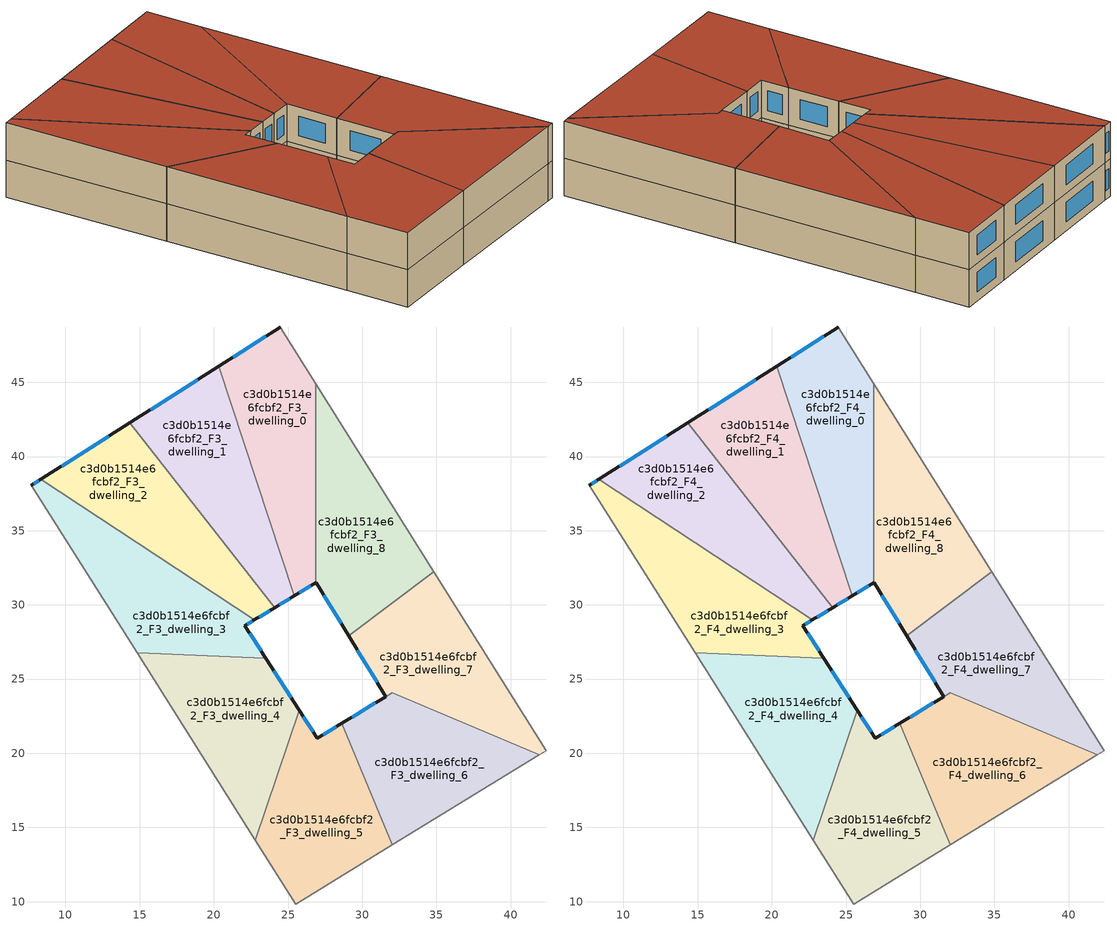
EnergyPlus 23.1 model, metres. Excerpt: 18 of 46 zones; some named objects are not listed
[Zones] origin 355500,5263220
c3d0b1514e6fcbf2_F3_dwelling_0
 floor to c3d0b1514e6fcbf2_F2_dwelling_0 (EU_floor_Construction): 24.49,48.73 26.88,44.92 26.88,31.48 25.43,30.61 20.33,46.09 z9
 wall outside (EU_wall_Construction): 25.43,30.61 26.88,31.48 / 24.49,48.73 20.33,46.09 z9:12
 wall to c3d0b1514e6fcbf2_F3_dwelling_8 (EU_wall_Construction): 26.88,31.48 26.88,44.92 z9:12
 wall to c3d0b1514e6fcbf2_F3_dwelling_1 (EU_wall_Construction): 20.33,46.09 25.43,30.61 z9:12
 wall adiabatic (EU_wall_Construction): 26.88,44.92 24.49,48.73 z9:12
 window (EU_Window_Construction): 25.77,30.82 26.54,31.28 / 23.51,48.11 21.31,46.71 z9.7:11.3
c3d0b1514e6fcbf2_F3_dwelling_1
 floor to c3d0b1514e6fcbf2_F2_dwelling_1 (EU_floor_Construction): 20.33,46.09 25.43,30.61 24.09,29.81 14.34,42.28 z9
 wall outside (EU_wall_Construction): 24.09,29.81 25.43,30.61 / 20.33,46.09 14.34,42.28 z9:12
 wall to c3d0b1514e6fcbf2_F3_dwelling_2 (EU_wall_Construction): 14.34,42.28 24.09,29.81 z9:12
 window (EU_Window_Construction): 24.41,30 25.12,30.42 / 18.92,45.19 15.74,43.17 z9.7:11.3
c3d0b1514e6fcbf2_F3_dwelling_2
 floor to c3d0b1514e6fcbf2_F2_dwelling_2 (EU_floor_Construction): 14.34,42.28 24.09,29.81 22.72,28.98 8.34,38.46 z9
 wall outside (EU_wall_Construction): 22.72,28.98 24.09,29.81 / 14.34,42.28 8.34,38.46 z9:12
 wall to c3d0b1514e6fcbf2_F3_dwelling_3 (EU_wall_Construction): 8.34,38.46 22.72,28.98 z9:12
 window (EU_Window_Construction): 23.05,29.18 23.77,29.61 / 12.93,41.38 9.74,39.36 z9.7:11.3
c3d0b1514e6fcbf2_F3_dwelling_3
 floor to c3d0b1514e6fcbf2_F2_dwelling_3 (EU_floor_Construction): 22.72,28.98 22.1,28.61 23.51,26.4 14.82,26.78 7.71,38.06 8.34,38.46 z9
 wall outside (EU_wall_Construction): 23.51,26.4 22.1,28.61 22.72,28.98 / 8.34,38.46 7.71,38.06 z9:12
 wall to c3d0b1514e6fcbf2_F3_dwelling_4 (EU_wall_Construction): 14.82,26.78 23.51,26.4 z9:12
 wall adiabatic (EU_wall_Construction): 7.71,38.06 14.82,26.78 z9:12
 window (EU_Window_Construction): 22.25,28.7 22.58,28.9 / 23.18,26.92 22.43,28.09 / 8.19,38.37 7.85,38.15 z9.7:11.3
c3d0b1514e6fcbf2_F3_dwelling_4
 floor to c3d0b1514e6fcbf2_F2_dwelling_4 (EU_floor_Construction): 23.51,26.4 25.75,22.91 22.8,14.13 14.82,26.78 z9
 wall outside (EU_wall_Construction): 25.75,22.91 23.51,26.4 z9:12
 wall to c3d0b1514e6fcbf2_F3_dwelling_5 (EU_wall_Construction): 22.8,14.13 25.75,22.91 z9:12
 wall adiabatic (EU_wall_Construction): 14.82,26.78 22.8,14.13 z9:12
 window (EU_Window_Construction): 25.23,23.73 24.04,25.58 z9.7:11.3
c3d0b1514e6fcbf2_F3_dwelling_5
 floor to c3d0b1514e6fcbf2_F2_dwelling_5 (EU_floor_Construction): 28.63,22.02 32.03,13.83 25.51,9.84 22.8,14.13 25.75,22.91 26.97,21 z9
 wall outside (EU_wall_Construction): 28.63,22.02 26.97,21 25.75,22.91 z9:12
 wall to c3d0b1514e6fcbf2_F3_dwelling_6 (EU_wall_Construction): 32.03,13.83 28.63,22.02 z9:12
 wall adiabatic (EU_wall_Construction): 22.8,14.13 25.51,9.84 32.03,13.83 z9:12
 window (EU_Window_Construction): 26.69,21.45 26.04,22.46 / 28.24,21.78 27.36,21.24 z9.7:11.3
c3d0b1514e6fcbf2_F3_dwelling_6
 floor to c3d0b1514e6fcbf2_F2_dwelling_6 (EU_floor_Construction): 41.95,19.89 32.03,13.83 28.63,22.02 31.59,23.82 32.02,24.08 z9
 wall outside (EU_wall_Construction): 31.59,23.82 28.63,22.02 z9:12
 wall adiabatic (EU_wall_Construction): 32.03,13.83 41.95,19.89 z9:12
 wall to c3d0b1514e6fcbf2_F3_dwelling_7 (EU_wall_Construction): 41.95,19.89 32.02,24.08 31.59,23.82 z9:12
 window (EU_Window_Construction): 30.9,23.4 29.33,22.44 z9.7:11.3
c3d0b1514e6fcbf2_F3_dwelling_7
 floor to c3d0b1514e6fcbf2_F2_dwelling_7 (EU_floor_Construction): 34.83,32.23 42.39,20.17 41.95,19.89 32.02,24.08 31.59,23.82 29.09,27.92 z9
 wall outside (EU_wall_Construction): 29.09,27.92 31.59,23.82 z9:12
 wall to c3d0b1514e6fcbf2_F3_dwelling_8 (EU_wall_Construction): 34.83,32.23 29.09,27.92 z9:12
 wall adiabatic (EU_wall_Construction): 41.95,19.89 42.39,20.17 34.83,32.23 z9:12
 window (EU_Window_Construction): 29.67,26.95 31.01,24.78 z9.7:11.3
c3d0b1514e6fcbf2_F3_dwelling_8
 floor to c3d0b1514e6fcbf2_F2_dwelling_8 (EU_floor_Construction): 26.88,44.92 34.83,32.23 29.09,27.92 26.89,31.49 26.88,31.48 z9
 wall outside (EU_wall_Construction): 26.88,31.48 26.89,31.49 29.09,27.92 z9:12
 wall adiabatic (EU_wall_Construction): 34.83,32.23 26.88,44.92 z9:12
 window (EU_Window_Construction): 27.41,30.65 28.57,28.75 z9.7:11.3
c3d0b1514e6fcbf2_F4_dwelling_0
 floor to c3d0b1514e6fcbf2_F3_dwelling_0 (EU_floor_Construction): 24.49,48.73 26.88,44.92 26.88,31.48 25.43,30.61 20.33,46.09 z12
 wall outside (EU_wall_Construction): 25.43,30.61 26.88,31.48 / 24.49,48.73 20.33,46.09 z12:15
 wall to c3d0b1514e6fcbf2_F4_dwelling_8 (EU_wall_Construction): 26.88,31.48 26.88,44.92 z12:15
 wall to c3d0b1514e6fcbf2_F4_dwelling_1 (EU_wall_Construction): 20.33,46.09 25.43,30.61 z12:15
 wall adiabatic (EU_wall_Construction): 26.88,44.92 24.49,48.73 z12:15
 window (EU_Window_Construction): 25.77,30.82 26.54,31.28 / 23.51,48.11 21.31,46.71 z12.7:14.3
 roof outside (EU_roof_Construction): 26.88,31.48 26.88,44.92 24.49,48.73 20.33,46.09 25.43,30.61 z15
c3d0b1514e6fcbf2_F4_dwelling_1
 floor to c3d0b1514e6fcbf2_F3_dwelling_1 (EU_floor_Construction): 20.33,46.09 25.43,30.61 24.09,29.81 14.34,42.28 z12
 wall outside (EU_wall_Construction): 24.09,29.81 25.43,30.61 / 20.33,46.09 14.34,42.28 z12:15
 wall to c3d0b1514e6fcbf2_F4_dwelling_2 (EU_wall_Construction): 14.34,42.28 24.09,29.81 z12:15
 window (EU_Window_Construction): 24.41,30 25.12,30.42 / 18.92,45.19 15.74,43.17 z12.7:14.3
 roof outside (EU_roof_Construction): 25.43,30.61 20.33,46.09 14.34,42.28 24.09,29.81 z15
c3d0b1514e6fcbf2_F4_dwelling_2
 floor to c3d0b1514e6fcbf2_F3_dwelling_2 (EU_floor_Construction): 14.34,42.28 24.09,29.81 22.72,28.98 8.34,38.46 z12
 wall outside (EU_wall_Construction): 22.72,28.98 24.09,29.81 / 14.34,42.28 8.34,38.46 z12:15
 wall to c3d0b1514e6fcbf2_F4_dwelling_3 (EU_wall_Construction): 8.34,38.46 22.72,28.98 z12:15
 window (EU_Window_Construction): 23.05,29.18 23.77,29.61 / 12.93,41.38 9.74,39.36 z12.7:14.3
 roof outside (EU_roof_Construction): 24.09,29.81 14.34,42.28 8.34,38.46 22.72,28.98 z15
c3d0b1514e6fcbf2_F4_dwelling_3
 floor to c3d0b1514e6fcbf2_F3_dwelling_3 (EU_floor_Construction): 22.72,28.98 22.1,28.61 23.51,26.4 14.82,26.78 7.71,38.06 8.34,38.46 z12
 wall outside (EU_wall_Construction): 23.51,26.4 22.1,28.61 22.72,28.98 / 8.34,38.46 7.71,38.06 z12:15
 wall to c3d0b1514e6fcbf2_F4_dwelling_4 (EU_wall_Construction): 14.82,26.78 23.51,26.4 z12:15
 wall adiabatic (EU_wall_Construction): 7.71,38.06 14.82,26.78 z12:15
 window (EU_Window_Construction): 22.25,28.7 22.58,28.9 / 23.18,26.92 22.43,28.09 / 8.19,38.37 7.85,38.15 z12.7:14.3
 roof outside (EU_roof_Construction): 23.51,26.4 22.1,28.61 22.72,28.98 8.34,38.46 7.71,38.06 14.82,26.78 z15
c3d0b1514e6fcbf2_F4_dwelling_4
 floor to c3d0b1514e6fcbf2_F3_dwelling_4 (EU_floor_Construction): 23.51,26.4 25.75,22.91 22.8,14.13 14.82,26.78 z12
 wall outside (EU_wall_Construction): 25.75,22.91 23.51,26.4 z12:15
 wall to c3d0b1514e6fcbf2_F4_dwelling_5 (EU_wall_Construction): 22.8,14.13 25.75,22.91 z12:15
 wall adiabatic (EU_wall_Construction): 14.82,26.78 22.8,14.13 z12:15
 window (EU_Window_Construction): 25.23,23.73 24.04,25.58 z12.7:14.3
 roof outside (EU_roof_Construction): 22.8,14.13 25.75,22.91 23.51,26.4 14.82,26.78 z15
c3d0b1514e6fcbf2_F4_dwelling_5
 floor to c3d0b1514e6fcbf2_F3_dwelling_5 (EU_floor_Construction): 28.63,22.02 32.03,13.83 25.51,9.84 22.8,14.13 25.75,22.91 26.97,21 z12
 wall outside (EU_wall_Construction): 28.63,22.02 26.97,21 25.75,22.91 z12:15
 wall to c3d0b1514e6fcbf2_F4_dwelling_6 (EU_wall_Construction): 32.03,13.83 28.63,22.02 z12:15
 wall adiabatic (EU_wall_Construction): 22.8,14.13 25.51,9.84 32.03,13.83 z12:15
 window (EU_Window_Construction): 26.69,21.45 26.04,22.46 / 28.24,21.78 27.36,21.24 z12.7:14.3
 roof outside (EU_roof_Construction): 32.03,13.83 28.63,22.02 26.97,21 25.75,22.91 22.8,14.13 25.51,9.84 z15
c3d0b1514e6fcbf2_F4_dwelling_6
 floor to c3d0b1514e6fcbf2_F3_dwelling_6 (EU_floor_Construction): 41.95,19.89 32.03,13.83 28.63,22.02 31.59,23.82 32.02,24.08 z12
 wall outside (EU_wall_Construction): 31.59,23.82 28.63,22.02 z12:15
 wall adiabatic (EU_wall_Construction): 32.03,13.83 41.95,19.89 z12:15
 wall to c3d0b1514e6fcbf2_F4_dwelling_7 (EU_wall_Construction): 41.95,19.89 32.02,24.08 31.59,23.82 z12:15
 window (EU_Window_Construction): 30.9,23.4 29.33,22.44 z12.7:14.3
 roof outside (EU_roof_Construction): 41.95,19.89 32.02,24.08 31.59,23.82 28.63,22.02 32.03,13.83 z15
c3d0b1514e6fcbf2_F4_dwelling_7
 floor to c3d0b1514e6fcbf2_F3_dwelling_7 (EU_floor_Construction): 34.83,32.23 42.39,20.17 41.95,19.89 32.02,24.08 31.59,23.82 29.09,27.92 z12
 wall outside (EU_wall_Construction): 29.09,27.92 31.59,23.82 z12:15
 wall to c3d0b1514e6fcbf2_F4_dwelling_8 (EU_wall_Construction): 34.83,32.23 29.09,27.92 z12:15
 wall adiabatic (EU_wall_Construction): 41.95,19.89 42.39,20.17 34.83,32.23 z12:15
 window (EU_Window_Construction): 29.67,26.95 31.01,24.78 z12.7:14.3
 roof outside (EU_roof_Construction): 42.39,20.17 34.83,32.23 29.09,27.92 31.59,23.82 32.02,24.08 41.95,19.89 z15
c3d0b1514e6fcbf2_F4_dwelling_8
 floor to c3d0b1514e6fcbf2_F3_dwelling_8 (EU_floor_Construction): 26.88,44.92 34.83,32.23 29.09,27.92 26.89,31.49 26.88,31.48 z12
 wall outside (EU_wall_Construction): 26.88,31.48 26.89,31.49 29.09,27.92 z12:15
 wall adiabatic (EU_wall_Construction): 34.83,32.23 26.88,44.92 z12:15
 window (EU_Window_Construction): 27.41,30.65 28.57,28.75 z12.7:14.3
 roof outside (EU_roof_Construction): 34.83,32.23 26.88,44.92 26.88,31.48 26.89,31.49 29.09,27.92 z15
[Building]
EU S2 Campaign: North Axis=0; Terrain=City; Solar Distribution=FullExterior
[Site:Location]
Budapest.Ferenc.Liszt.Intl.AP: Latitude=47.437; Longitude=19.256; Time Zone=1; Elevation=185
[SizingPeriod:WeatherFileDays]
AnnualSizingPeriod: Begin Month=1; Begin Day of Month=1; End Month=12; End Day of Month=31; Day of Week for Start Day=Monday; Use Weather File Daylight Saving Period=No; Use Weather File Rain and Snow Indicators=No
[MATERIAL]
EU_InternalMass_Material: Roughness=MediumRough; Thickness=0.1; Conductivity=1; Density=1800; Specific Heat=900; Thermal Absorptance=0.9; Solar Absorptance=0.7; Visible Absorptance=0.7
[MATERIAL:NOMASS] Roughness=MediumRough; Thermal Absorptance=0.9; Solar Absorptance=0.7; Visible Absorptance=0.7
Name | Thermal Resistance
EU_wall_NoMass | 0.832559
EU_roof_NoMass | 1.39638
EU_floor_NoMass | 0.872794
[WINDOWMATERIAL:SIMPLEGLAZINGSYSTEM]
EU_Window_SimpleGlazing: UFactor=2.79869; Solar Heat Gain Coefficient=0.75; Visible Transmittance=0.75
[CONSTRUCTION]
EU_wall_Construction: EU_wall_NoMass
EU_roof_Construction: EU_roof_NoMass
EU_floor_Construction: EU_floor_NoMass
EU_Window_Construction: EU_Window_SimpleGlazing
EU_InternalMass_Construction: EU_InternalMass_Material
[ZONE] Type=1; Multiplier=1; Ceiling Height=autocalculate; Floor Area=autocalculate; Part of Total Floor Area=Yes
Name | Volume
c3d0b1514e6fcbf2_F3_dwelling_0; c3d0b1514e6fcbf2_F4_dwelling_0 | 205.266
c3d0b1514e6fcbf2_F3_dwelling_1; c3d0b1514e6fcbf2_F4_dwelling_1 | 205.199
c3d0b1514e6fcbf2_F3_dwelling_2; c3d0b1514e6fcbf2_F4_dwelling_2 | 205.267
c3d0b1514e6fcbf2_F3_dwelling_3; c3d0b1514e6fcbf2_F4_dwelling_3 | 205.2
c3d0b1514e6fcbf2_F3_dwelling_4; c3d0b1514e6fcbf2_F4_dwelling_4 | 205.213
c3d0b1514e6fcbf2_F3_dwelling_5; c3d0b1514e6fcbf2_F4_dwelling_5 | 205.241
c3d0b1514e6fcbf2_F3_dwelling_6; c3d0b1514e6fcbf2_F4_dwelling_6 | 204.72
c3d0b1514e6fcbf2_F3_dwelling_7; c3d0b1514e6fcbf2_F4_dwelling_7 | 205.778
c3d0b1514e6fcbf2_F3_dwelling_8; c3d0b1514e6fcbf2_F4_dwelling_8 | 205.235
[INTERNALMASS] Construction=EU_InternalMass_Construction
Name | Zone or ZoneList | Surface Area
c3d0b1514e6fcbf2_F3_dwelling_0_EU_InternalMass | c3d0b1514e6fcbf2_F3_dwelling_0 | 68.4218
c3d0b1514e6fcbf2_F3_dwelling_1_EU_InternalMass | c3d0b1514e6fcbf2_F3_dwelling_1 | 68.3999
c3d0b1514e6fcbf2_F3_dwelling_2_EU_InternalMass | c3d0b1514e6fcbf2_F3_dwelling_2 | 68.4223
c3d0b1514e6fcbf2_F3_dwelling_3_EU_InternalMass | c3d0b1514e6fcbf2_F3_dwelling_3 | 68.4002
c3d0b1514e6fcbf2_F3_dwelling_4_EU_InternalMass | c3d0b1514e6fcbf2_F3_dwelling_4 | 68.4043
c3d0b1514e6fcbf2_F3_dwelling_5_EU_InternalMass | c3d0b1514e6fcbf2_F3_dwelling_5 | 68.4138
c3d0b1514e6fcbf2_F3_dwelling_6_EU_InternalMass | c3d0b1514e6fcbf2_F3_dwelling_6 | 68.2412
c3d0b1514e6fcbf2_F3_dwelling_7_EU_InternalMass | c3d0b1514e6fcbf2_F3_dwelling_7 | 68.5922
c3d0b1514e6fcbf2_F3_dwelling_8_EU_InternalMass | c3d0b1514e6fcbf2_F3_dwelling_8 | 68.4119
c3d0b1514e6fcbf2_F4_dwelling_0_EU_InternalMass | c3d0b1514e6fcbf2_F4_dwelling_0 | 68.4218
c3d0b1514e6fcbf2_F4_dwelling_1_EU_InternalMass | c3d0b1514e6fcbf2_F4_dwelling_1 | 68.3999
c3d0b1514e6fcbf2_F4_dwelling_2_EU_InternalMass | c3d0b1514e6fcbf2_F4_dwelling_2 | 68.4223
c3d0b1514e6fcbf2_F4_dwelling_3_EU_InternalMass | c3d0b1514e6fcbf2_F4_dwelling_3 | 68.4002
c3d0b1514e6fcbf2_F4_dwelling_4_EU_InternalMass | c3d0b1514e6fcbf2_F4_dwelling_4 | 68.4043
c3d0b1514e6fcbf2_F4_dwelling_5_EU_InternalMass | c3d0b1514e6fcbf2_F4_dwelling_5 | 68.4138
c3d0b1514e6fcbf2_F4_dwelling_6_EU_InternalMass | c3d0b1514e6fcbf2_F4_dwelling_6 | 68.2412
c3d0b1514e6fcbf2_F4_dwelling_7_EU_InternalMass | c3d0b1514e6fcbf2_F4_dwelling_7 | 68.5922
c3d0b1514e6fcbf2_F4_dwelling_8_EU_InternalMass | c3d0b1514e6fcbf2_F4_dwelling_8 | 68.4119
[OTHEREQUIPMENT] Fuel Type=Electricity; Design Level Calculation Method=Watts/Area; Power per Zone Floor Area=1; Fraction Latent=0; Fraction Radiant=0; Fraction Lost=0; Carbon Dioxide Generation Rate=0; EndUse Subcategory=EU_Step8_InternalGains
Name | Zone or ZoneList or Space or SpaceList | Schedule
EU_Step8_InternalGain_c3d0b1514e6fcbf2_F3_dwelling_0_f000 | c3d0b1514e6fcbf2_F3_dwelling_0 | EU_Step8_GainSchedule_c3d0b1514e6fcbf2_F3_dwelling_0_f000
EU_Step8_InternalGain_c3d0b1514e6fcbf2_F3_dwelling_1_f000 | c3d0b1514e6fcbf2_F3_dwelling_1 | EU_Step8_GainSchedule_c3d0b1514e6fcbf2_F3_dwelling_1_f000
EU_Step8_InternalGain_c3d0b1514e6fcbf2_F3_dwelling_2_f000 | c3d0b1514e6fcbf2_F3_dwelling_2 | EU_Step8_GainSchedule_c3d0b1514e6fcbf2_F3_dwelling_2_f000
EU_Step8_InternalGain_c3d0b1514e6fcbf2_F3_dwelling_3_f000 | c3d0b1514e6fcbf2_F3_dwelling_3 | EU_Step8_GainSchedule_c3d0b1514e6fcbf2_F3_dwelling_3_f000
EU_Step8_InternalGain_c3d0b1514e6fcbf2_F3_dwelling_4_f000 | c3d0b1514e6fcbf2_F3_dwelling_4 | EU_Step8_GainSchedule_c3d0b1514e6fcbf2_F3_dwelling_4_f000
EU_Step8_InternalGain_c3d0b1514e6fcbf2_F3_dwelling_5_f000 | c3d0b1514e6fcbf2_F3_dwelling_5 | EU_Step8_GainSchedule_c3d0b1514e6fcbf2_F3_dwelling_5_f000
EU_Step8_InternalGain_c3d0b1514e6fcbf2_F3_dwelling_6_f000 | c3d0b1514e6fcbf2_F3_dwelling_6 | EU_Step8_GainSchedule_c3d0b1514e6fcbf2_F3_dwelling_6_f000
EU_Step8_InternalGain_c3d0b1514e6fcbf2_F3_dwelling_7_f000 | c3d0b1514e6fcbf2_F3_dwelling_7 | EU_Step8_GainSchedule_c3d0b1514e6fcbf2_F3_dwelling_7_f000
EU_Step8_InternalGain_c3d0b1514e6fcbf2_F3_dwelling_8_f000 | c3d0b1514e6fcbf2_F3_dwelling_8 | EU_Step8_GainSchedule_c3d0b1514e6fcbf2_F3_dwelling_8_f000
EU_Step8_InternalGain_c3d0b1514e6fcbf2_F4_dwelling_0_f000 | c3d0b1514e6fcbf2_F4_dwelling_0 | EU_Step8_GainSchedule_c3d0b1514e6fcbf2_F4_dwelling_0_f000
EU_Step8_InternalGain_c3d0b1514e6fcbf2_F4_dwelling_1_f000 | c3d0b1514e6fcbf2_F4_dwelling_1 | EU_Step8_GainSchedule_c3d0b1514e6fcbf2_F4_dwelling_1_f000
EU_Step8_InternalGain_c3d0b1514e6fcbf2_F4_dwelling_2_f000 | c3d0b1514e6fcbf2_F4_dwelling_2 | EU_Step8_GainSchedule_c3d0b1514e6fcbf2_F4_dwelling_2_f000
EU_Step8_InternalGain_c3d0b1514e6fcbf2_F4_dwelling_3_f000 | c3d0b1514e6fcbf2_F4_dwelling_3 | EU_Step8_GainSchedule_c3d0b1514e6fcbf2_F4_dwelling_3_f000
EU_Step8_InternalGain_c3d0b1514e6fcbf2_F4_dwelling_4_f000 | c3d0b1514e6fcbf2_F4_dwelling_4 | EU_Step8_GainSchedule_c3d0b1514e6fcbf2_F4_dwelling_4_f000
EU_Step8_InternalGain_c3d0b1514e6fcbf2_F4_dwelling_5_f000 | c3d0b1514e6fcbf2_F4_dwelling_5 | EU_Step8_GainSchedule_c3d0b1514e6fcbf2_F4_dwelling_5_f000
EU_Step8_InternalGain_c3d0b1514e6fcbf2_F4_dwelling_6_f000 | c3d0b1514e6fcbf2_F4_dwelling_6 | EU_Step8_GainSchedule_c3d0b1514e6fcbf2_F4_dwelling_6_f000
EU_Step8_InternalGain_c3d0b1514e6fcbf2_F4_dwelling_7_f000 | c3d0b1514e6fcbf2_F4_dwelling_7 | EU_Step8_GainSchedule_c3d0b1514e6fcbf2_F4_dwelling_7_f000
EU_Step8_InternalGain_c3d0b1514e6fcbf2_F4_dwelling_8_f000 | c3d0b1514e6fcbf2_F4_dwelling_8 | EU_Step8_GainSchedule_c3d0b1514e6fcbf2_F4_dwelling_8_f000
[ZONEVENTILATION:DESIGNFLOWRATE] Schedule=EU_AlwaysOn; Design Flow Rate Calculation Method=AirChanges/Hour; Air Changes per Hour=0.475469; Ventilation Type=Natural; Fan Pressure Rise=0; Fan Total Efficiency=1; Constant Term Coefficient=1; Temperature Term Coefficient=0; Velocity Term Coefficient=0; Velocity Squared Term Coefficient=0; Minimum Indoor Temperature=-100; Maximum Indoor Temperature=100; Delta Temperature=-100; Minimum Outdoor Temperature=-100; Maximum Outdoor Temperature=100; Maximum Wind Speed=40
Name | Zone or ZoneList or Space or SpaceList
EU_ConstantAir_c3d0b1514e6fcbf2_F3_dwelling_0 | c3d0b1514e6fcbf2_F3_dwelling_0
EU_ConstantAir_c3d0b1514e6fcbf2_F3_dwelling_1 | c3d0b1514e6fcbf2_F3_dwelling_1
EU_ConstantAir_c3d0b1514e6fcbf2_F3_dwelling_2 | c3d0b1514e6fcbf2_F3_dwelling_2
EU_ConstantAir_c3d0b1514e6fcbf2_F3_dwelling_3 | c3d0b1514e6fcbf2_F3_dwelling_3
EU_ConstantAir_c3d0b1514e6fcbf2_F3_dwelling_4 | c3d0b1514e6fcbf2_F3_dwelling_4
EU_ConstantAir_c3d0b1514e6fcbf2_F3_dwelling_5 | c3d0b1514e6fcbf2_F3_dwelling_5
EU_ConstantAir_c3d0b1514e6fcbf2_F3_dwelling_6 | c3d0b1514e6fcbf2_F3_dwelling_6
EU_ConstantAir_c3d0b1514e6fcbf2_F3_dwelling_7 | c3d0b1514e6fcbf2_F3_dwelling_7
EU_ConstantAir_c3d0b1514e6fcbf2_F3_dwelling_8 | c3d0b1514e6fcbf2_F3_dwelling_8
EU_ConstantAir_c3d0b1514e6fcbf2_F4_dwelling_0 | c3d0b1514e6fcbf2_F4_dwelling_0
EU_ConstantAir_c3d0b1514e6fcbf2_F4_dwelling_1 | c3d0b1514e6fcbf2_F4_dwelling_1
EU_ConstantAir_c3d0b1514e6fcbf2_F4_dwelling_2 | c3d0b1514e6fcbf2_F4_dwelling_2
EU_ConstantAir_c3d0b1514e6fcbf2_F4_dwelling_3 | c3d0b1514e6fcbf2_F4_dwelling_3
EU_ConstantAir_c3d0b1514e6fcbf2_F4_dwelling_4 | c3d0b1514e6fcbf2_F4_dwelling_4
EU_ConstantAir_c3d0b1514e6fcbf2_F4_dwelling_5 | c3d0b1514e6fcbf2_F4_dwelling_5
EU_ConstantAir_c3d0b1514e6fcbf2_F4_dwelling_6 | c3d0b1514e6fcbf2_F4_dwelling_6
EU_ConstantAir_c3d0b1514e6fcbf2_F4_dwelling_7 | c3d0b1514e6fcbf2_F4_dwelling_7
EU_ConstantAir_c3d0b1514e6fcbf2_F4_dwelling_8 | c3d0b1514e6fcbf2_F4_dwelling_8
[HVACTEMPLATE:ZONE:IDEALLOADSAIRSYSTEM] System Availability Schedule=EU_AlwaysOn; Maximum Heating Supply Air Temperature=50; Minimum Cooling Supply Air Temperature=13; Maximum Heating Supply Air Humidity Ratio=0.0156; Minimum Cooling Supply Air Humidity Ratio=0.0077; Heating Limit=NoLimit; Cooling Limit=NoLimit; Heating Availability Schedule=EU_AlwaysOn; Cooling Availability Schedule=EU_CoolingOff; Dehumidification Control Type=ConstantSensibleHeatRatio; Cooling Sensible Heat Ratio=0.7; Dehumidification Setpoint=60; Humidification Control Type=None; Humidification Setpoint=30; Outdoor Air Method=None; Outdoor Air Flow Rate per Person=0.00944; Outdoor Air Flow Rate per Zone Floor Area=0; Outdoor Air Flow Rate per Zone=0; Demand Controlled Ventilation Type=None; Outdoor Air Economizer Type=NoEconomizer; Heat Recovery Type=None; Sensible Heat Recovery Effectiveness=0.7; Latent Heat Recovery Effectiveness=0.65
Name | Template Thermostat
c3d0b1514e6fcbf2_F3_dwelling_0 | EU_HeatOnly_c3d0b1514e6fcbf2_F3_dwelling_0
c3d0b1514e6fcbf2_F3_dwelling_1 | EU_HeatOnly_c3d0b1514e6fcbf2_F3_dwelling_1
c3d0b1514e6fcbf2_F3_dwelling_2 | EU_HeatOnly_c3d0b1514e6fcbf2_F3_dwelling_2
c3d0b1514e6fcbf2_F3_dwelling_3 | EU_HeatOnly_c3d0b1514e6fcbf2_F3_dwelling_3
c3d0b1514e6fcbf2_F3_dwelling_4 | EU_HeatOnly_c3d0b1514e6fcbf2_F3_dwelling_4
c3d0b1514e6fcbf2_F3_dwelling_5 | EU_HeatOnly_c3d0b1514e6fcbf2_F3_dwelling_5
c3d0b1514e6fcbf2_F3_dwelling_6 | EU_HeatOnly_c3d0b1514e6fcbf2_F3_dwelling_6
c3d0b1514e6fcbf2_F3_dwelling_7 | EU_HeatOnly_c3d0b1514e6fcbf2_F3_dwelling_7
c3d0b1514e6fcbf2_F3_dwelling_8 | EU_HeatOnly_c3d0b1514e6fcbf2_F3_dwelling_8
c3d0b1514e6fcbf2_F4_dwelling_0 | EU_HeatOnly_c3d0b1514e6fcbf2_F4_dwelling_0
c3d0b1514e6fcbf2_F4_dwelling_1 | EU_HeatOnly_c3d0b1514e6fcbf2_F4_dwelling_1
c3d0b1514e6fcbf2_F4_dwelling_2 | EU_HeatOnly_c3d0b1514e6fcbf2_F4_dwelling_2
c3d0b1514e6fcbf2_F4_dwelling_3 | EU_HeatOnly_c3d0b1514e6fcbf2_F4_dwelling_3
c3d0b1514e6fcbf2_F4_dwelling_4 | EU_HeatOnly_c3d0b1514e6fcbf2_F4_dwelling_4
c3d0b1514e6fcbf2_F4_dwelling_5 | EU_HeatOnly_c3d0b1514e6fcbf2_F4_dwelling_5
c3d0b1514e6fcbf2_F4_dwelling_6 | EU_HeatOnly_c3d0b1514e6fcbf2_F4_dwelling_6
c3d0b1514e6fcbf2_F4_dwelling_7 | EU_HeatOnly_c3d0b1514e6fcbf2_F4_dwelling_7
c3d0b1514e6fcbf2_F4_dwelling_8 | EU_HeatOnly_c3d0b1514e6fcbf2_F4_dwelling_8
[SIZING:ZONE] Zone Cooling Design Supply Air Temperature Input Method=SupplyAirTemperature; Zone Cooling Design Supply Air Temperature=13; Zone Heating Design Supply Air Temperature Input Method=SupplyAirTemperature; Zone Heating Design Supply Air Temperature=50; Zone Cooling Design Supply Air Humidity Ratio=0.008; Zone Heating Design Supply Air Humidity Ratio=0.008; Cooling Design Air Flow Method=DesignDay; Cooling Design Air Flow Rate=0; Cooling Minimum Air Flow per Zone Floor Area=0.000762; Cooling Minimum Air Flow=0; Cooling Minimum Air Flow Fraction=0.2; Heating Design Air Flow Method=DesignDay; Heating Design Air Flow Rate=0; Heating Maximum Air Flow per Zone Floor Area=0.002032; Heating Maximum Air Flow=0.141576; Heating Maximum Air Flow Fraction=0.3; Account for Dedicated Outdoor Air System=No; Dedicated Outdoor Air System Control Strategy=NeutralSupplyAir; Dedicated Outdoor Air Low Setpoint Temperature for Design=autosize; Dedicated Outdoor Air High Setpoint Temperature for Design=autosize; Zone Load Sizing Method=Sensible Load Only No Latent Load; Zone Latent Cooling Design Supply Air Humidity Ratio Input Method=HumidityRatioDifference; Zone Cooling Design Supply Air Humidity Ratio Difference=0.005; Zone Latent Heating Design Supply Air Humidity Ratio Input Method=HumidityRatioDifference; Zone Humidification Design Supply Air Humidity Ratio Difference=0.005
c3d0b1514e6fcbf2_F3_dwelling_0; c3d0b1514e6fcbf2_F3_dwelling_1; c3d0b1514e6fcbf2_F3_dwelling_2; c3d0b1514e6fcbf2_F3_dwelling_3; c3d0b1514e6fcbf2_F3_dwelling_4; c3d0b1514e6fcbf2_F3_dwelling_5; c3d0b1514e6fcbf2_F3_dwelling_6; c3d0b1514e6fcbf2_F3_dwelling_7; c3d0b1514e6fcbf2_F3_dwelling_8; c3d0b1514e6fcbf2_F4_dwelling_0; c3d0b1514e6fcbf2_F4_dwelling_1; c3d0b1514e6fcbf2_F4_dwelling_2; c3d0b1514e6fcbf2_F4_dwelling_3; c3d0b1514e6fcbf2_F4_dwelling_4; c3d0b1514e6fcbf2_F4_dwelling_5; c3d0b1514e6fcbf2_F4_dwelling_6; c3d0b1514e6fcbf2_F4_dwelling_7; c3d0b1514e6fcbf2_F4_dwelling_8
[SCHEDULE:CONSTANT]
Name | Hourly Value
EU_AlwaysOn | 1
EU_CoolingOff | 0
[SCHEDULE:FILE] Column Number=1; Rows to Skip at Top=0; Number of Hours of Data=8760; Column Separator=Comma; Interpolate to Timestep=No; Minutes per Item=60; Adjust Schedule for Daylight Savings=Yes
Name | File
EU_Step8_GainSchedule_c3d0b1514e6fcbf2_F3_dwelling_0_f000 | ../../schedules/c3d0b1514e6fcbf2/c3d0b1514e6fcbf2_F3_dwelling_0_f000_gain.csv
EU_Step8_GainSchedule_c3d0b1514e6fcbf2_F3_dwelling_1_f000 | ../../schedules/c3d0b1514e6fcbf2/c3d0b1514e6fcbf2_F3_dwelling_1_f000_gain.csv
EU_Step8_GainSchedule_c3d0b1514e6fcbf2_F3_dwelling_2_f000 | ../../schedules/c3d0b1514e6fcbf2/c3d0b1514e6fcbf2_F3_dwelling_2_f000_gain.csv
EU_Step8_GainSchedule_c3d0b1514e6fcbf2_F3_dwelling_3_f000 | ../../schedules/c3d0b1514e6fcbf2/c3d0b1514e6fcbf2_F3_dwelling_3_f000_gain.csv
EU_Step8_GainSchedule_c3d0b1514e6fcbf2_F3_dwelling_4_f000 | ../../schedules/c3d0b1514e6fcbf2/c3d0b1514e6fcbf2_F3_dwelling_4_f000_gain.csv
EU_Step8_GainSchedule_c3d0b1514e6fcbf2_F3_dwelling_5_f000 | ../../schedules/c3d0b1514e6fcbf2/c3d0b1514e6fcbf2_F3_dwelling_5_f000_gain.csv
EU_Step8_GainSchedule_c3d0b1514e6fcbf2_F3_dwelling_6_f000 | ../../schedules/c3d0b1514e6fcbf2/c3d0b1514e6fcbf2_F3_dwelling_6_f000_gain.csv
EU_Step8_GainSchedule_c3d0b1514e6fcbf2_F3_dwelling_7_f000 | ../../schedules/c3d0b1514e6fcbf2/c3d0b1514e6fcbf2_F3_dwelling_7_f000_gain.csv
EU_Step8_GainSchedule_c3d0b1514e6fcbf2_F3_dwelling_8_f000 | ../../schedules/c3d0b1514e6fcbf2/c3d0b1514e6fcbf2_F3_dwelling_8_f000_gain.csv
EU_Step8_GainSchedule_c3d0b1514e6fcbf2_F4_dwelling_0_f000 | ../../schedules/c3d0b1514e6fcbf2/c3d0b1514e6fcbf2_F4_dwelling_0_f000_gain.csv
EU_Step8_GainSchedule_c3d0b1514e6fcbf2_F4_dwelling_1_f000 | ../../schedules/c3d0b1514e6fcbf2/c3d0b1514e6fcbf2_F4_dwelling_1_f000_gain.csv
EU_Step8_GainSchedule_c3d0b1514e6fcbf2_F4_dwelling_2_f000 | ../../schedules/c3d0b1514e6fcbf2/c3d0b1514e6fcbf2_F4_dwelling_2_f000_gain.csv
EU_Step8_GainSchedule_c3d0b1514e6fcbf2_F4_dwelling_3_f000 | ../../schedules/c3d0b1514e6fcbf2/c3d0b1514e6fcbf2_F4_dwelling_3_f000_gain.csv
EU_Step8_GainSchedule_c3d0b1514e6fcbf2_F4_dwelling_4_f000 | ../../schedules/c3d0b1514e6fcbf2/c3d0b1514e6fcbf2_F4_dwelling_4_f000_gain.csv
EU_Step8_GainSchedule_c3d0b1514e6fcbf2_F4_dwelling_5_f000 | ../../schedules/c3d0b1514e6fcbf2/c3d0b1514e6fcbf2_F4_dwelling_5_f000_gain.csv
EU_Step8_GainSchedule_c3d0b1514e6fcbf2_F4_dwelling_6_f000 | ../../schedules/c3d0b1514e6fcbf2/c3d0b1514e6fcbf2_F4_dwelling_6_f000_gain.csv
EU_Step8_GainSchedule_c3d0b1514e6fcbf2_F4_dwelling_7_f000 | ../../schedules/c3d0b1514e6fcbf2/c3d0b1514e6fcbf2_F4_dwelling_7_f000_gain.csv
EU_Step8_GainSchedule_c3d0b1514e6fcbf2_F4_dwelling_8_f000 | ../../schedules/c3d0b1514e6fcbf2/c3d0b1514e6fcbf2_F4_dwelling_8_f000_gain.csv
